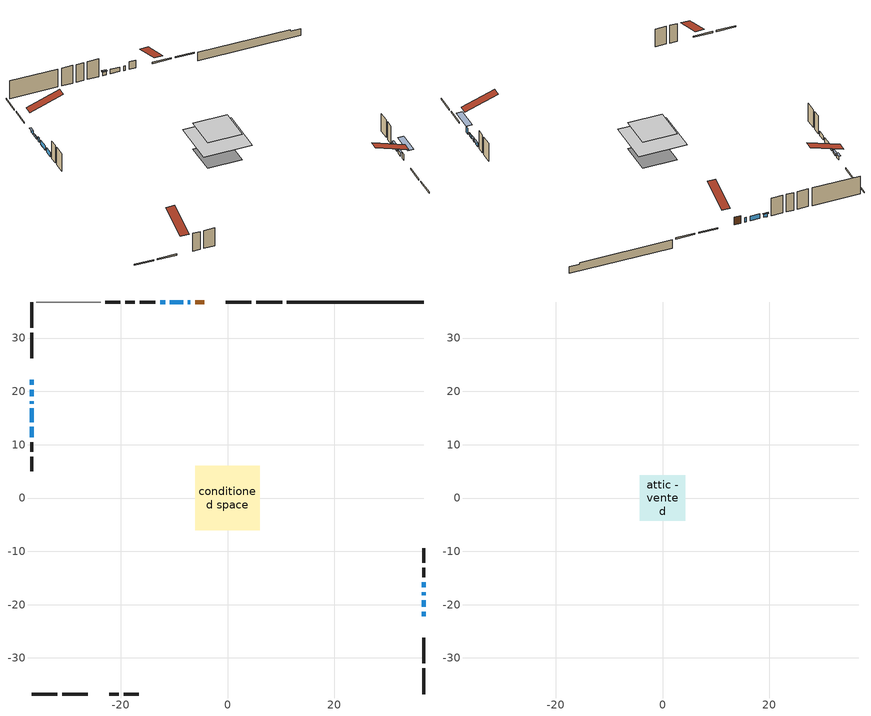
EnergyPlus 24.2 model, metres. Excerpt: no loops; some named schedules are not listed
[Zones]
conditioned space
 floor adiabatic (AdiabaticFloorConstruction): -6.07,-6.07 -6.07,6.07 6.07,6.07 6.07,-6.07 z3.05
 floor foundation (Slab1 construction): -4.29,-4.29 -4.29,4.29 4.29,4.29 4.29,-4.29 z-1.68
 wall outside (RimJoist1 construction): 10.22,36.75 5.42,36.75 / -36.75,-36.75 -31.95,-36.75 / -36.75,36.75 -36.75,31.95 / 36.75,-36.75 36.75,-31.95 z0.61:0.91
 wall outside (RimJoist2 construction): 4.5,36.75 -0.3,36.75 / -31.02,-36.75 -26.23,-36.75 / -36.75,31.02 -36.75,26.23 / 36.75,-31.02 36.75,-26.23 z0.61:0.91
 wall outside (AdiabaticWallConstruction 1): -4.37,36.75 -6.03,36.75 z0.61:2.64
 wall outside (AdiabaticWallConstruction): 36.75,-22.16 36.75,-21.35 z0.61:2.24; -36.75,22.16 -36.75,21.25 / 36.75,-20.42 36.75,-19.2 / 36.75,-18.27 36.75,-17.66 / 36.75,-16.73 36.75,-15.82 / -11.71,36.75 -12.63,36.75 z0.61:1.53; -36.75,20.32 -36.75,19.1 z0.61:1.07; -6.96,36.75 -7.42,36.75 / -36.75,18.17 -36.75,17.71 / -8.34,36.75 -10.78,36.75 / -36.75,16.79 -36.75,14.24 / -36.75,13.32 -36.75,11.41 z0.61:1.83
 wall outside (Wall2 construction): -17.38,36.75 -19.19,36.75 / -22.16,-36.75 -20.35,-36.75 / -36.75,10.48 -36.75,8.67 / 36.75,-14.89 36.75,-13.08 z0.61:5.49
 wall outside (Wall3 construction): -20.12,36.75 -22.88,36.75 / -19.43,-36.75 -16.66,-36.75 / -36.75,7.74 -36.75,4.98 / 36.75,-12.15 36.75,-9.39 z0.61:5.49
 wall foundation (FoundationWall1 construction): 11.15,36.75,-1.68 11.15,36.75,0.61 34.19,36.75,0.61 34.19,36.75,0.17 36.75,36.75,0.17 36.75,36.75,-1.68
 wall othersidecoefficients (Wall1 construction): -13.56,36.75 -16.45,36.75 z0.61:5.49
 wall adiabatic (Wall4 construction): -23.81,36.75 -35.82,36.75 z0.61:5.49
 window (WindowConstruction): 36.75,-22.16 36.75,-21.35 z0.61:2.23
 window (WindowConstruction 8): -36.75,22.16 -36.75,21.25 z0.61:1.52
 window (WindowConstruction 9): -36.75,20.32 -36.75,19.1 z0.61:1.07
 window (WindowConstruction 10): -6.96,36.75 -7.42,36.75 z0.61:1.83
 window (WindowConstruction 11): -36.75,18.17 -36.75,17.71 z0.61:1.83
 window (WindowConstruction 1): -8.34,36.75 -10.78,36.75 z0.61:1.83
 window (WindowConstruction 2): -36.75,16.78 -36.75,14.24 z0.61:1.83
 window (WindowConstruction 3): -36.75,13.31 -36.75,11.41 z0.61:1.83
 window (WindowConstruction 4): 36.75,-20.42 36.75,-19.2 z0.61:1.52
 window (WindowConstruction 5): 36.75,-18.27 36.75,-17.66 z0.61:1.52
 window (WindowConstruction 6): 36.75,-16.73 36.75,-15.82 z0.61:1.52
 window (WindowConstruction 7): -11.71,36.75 -12.63,36.75 z0.61:1.52
 door (Door): -4.37,36.75 -6.03,36.75 z0.61:2.64
 ceiling adiabatic (AdiabaticFloorConstruction): 6.07,-6.07 6.07,6.07 -6.07,6.07 -6.07,-6.07 z3.05
attic - vented
 floor to conditioned space (Floor1 construction Reversed): -4.29,-4.29 -4.29,4.29 4.29,4.29 4.29,-4.29 z5.49
 roof outside (Roof1 construction): -3.44,36.75,5.49 -3.44,28.39,8.28 -1.23,28.39,8.28 -1.23,36.75,5.49; -23.09,-36.75,5.49 -23.09,-28.39,8.28 -25.3,-28.39,8.28 -25.3,-36.75,5.49; -36.75,23.09,5.49 -28.39,23.09,8.28 -28.39,25.3,8.28 -36.75,25.3,5.49; 36.75,-23.09,5.49 28.39,-23.09,8.28 28.39,-25.3,8.28 36.75,-25.3,5.49
shading: 36.75,-18.86 36.75,-24.65 38.27,-24.65 38.27,-18.86 z4.72; -36.75,21.05 -36.75,22.36 -37.17,22.36 -37.17,21.05 z1.73; -36.75,18.9 -36.75,20.52 -37.17,20.52 -37.17,18.9 z1.27; 36.75,-19.15 36.75,-20.47 37.17,-20.47 37.17,-19.15 z1.57; 36.75,-17.46 36.75,-18.47 37.17,-18.47 37.17,-17.46 z1.73; 36.75,-15.62 36.75,-16.93 37.17,-16.93 37.17,-15.62 z1.73; -12.83,36.75 -11.51,36.75 -11.51,37.17 -12.83,37.17 z1.73
[Building]
Building 1: Terrain=Suburbs
[Site:Location]
Toronto City Centre_ON: Latitude {deg}=43.63; Longitude {deg}=-79.39; Time Zone {hr}=-5; Elevation {m}=77; Keep Site Location Information=Yes
[Site:GroundTemperature:Shallow]
5.01852, 3.26908, 3.12898, 3.95918, 7.29196, 10.6092, 13.4851, 15.3069, 15.4617, 13.9799, 11.1774, 7.9619
[Site:WaterMainsTemperature]
Calculation Method=Schedule; Temperature Schedule=mains temperature schedule
[Material] Roughness=Rough; Thermal Absorptance=0.9
Name | Thickness {m} | Conductivity {W/m-K} | Density {kg/m3} | Specific Heat {J/kg-K} | Solar Absorptance | Visible Absorptance
asphalt or fiberglass shingles | 0.00635 | 0.162714 | 1121.4 | 1465.45 | 0.4 | 0.4
ceiling loosefill ins | 0.0846667 | 0.0480833 | 16.02 | 1046.75 | 0.7 | 0.7
ceiling stud and cavity | 0.1397 | 0.0950146 | 65.682 | 1177.47 | 0.7 | 0.7
concrete 4.0 in. | 0.1016 | 1.803125 | 2242.8 | 837.4 | 0.7 | 0.7
concrete 8.0 in. | 0.2032 | 1.803125 | 2242.8 | 837.4 | 0.7 | 0.7
door material | 0.04445 | 0.053851 | 512.64 | 1214.23 | 0.7 | 0.7
exterior vertical ins | 0.00544733 | 0.029427 | 32.04 | 1214.23 | 0.7 | 0.7
floor covering | 0.0127 | 0.0433444 | 54.468 | 1339.84 | 0.6 | 0.6
floor rigid ins; wall rigid ins 2 | 0.512978 | 0.029427 | 32.04 | 1214.23 | 0.7 | 0.7
floor stud and cavity | 0.1397 | 1.75129 | 37.0049 | 1207.88 | 0.7 | 0.7
furniture material conditioned space 1 | 0.1524 | 0.115458 | 640.8 | 1214.23 | 0.6 | 0.6
gypsum board | 0.0127 | 0.160291 | 801 | 837.4 | 0.6 | 0.6
gypsum board 1 | 0.0127 | 0.160291 | 801 | 837.4 | 0.7 | 0.7
osb sheathing 0.5 in. | 0.0127 | 0.115458 | 512.64 | 1214.23 | 0.7 | 0.7
osb sheathing 0.75 in. | 0.01905 | 0.115458 | 512.64 | 1214.23 | 0.7 | 0.7
osb sheathing 2.0 in. | 0.0508 | 0.115458 | 512.64 | 1214.23 | 0.7 | 0.7
rim joist rigid ins; wall rigid ins 1 | 0.051816 | 0.029427 | 32.04 | 1214.23 | 0.7 | 0.7
rim joist stud and cavity | 0.0508 | 0.0406579 | 125.044 | 1163.47 | 0.6 | 0.6
rim joist stud and cavity 1 | 0.0508 | 0.0394892 | 125.044 | 1163.47 | 0.6 | 0.6
wall rigid ins | 0.051816 | 0.029427 | 32.04 | 1214.23 | 0.4 | 0.4
wall stud and cavity | 0.1397 | 0.195637 | 139.0536 | 1170.24 | 0.7 | 0.7
wall stud and cavity 1 | 0.1397 | 0.166679 | 139.0536 | 1170.24 | 0.7 | 0.7
wall stud and cavity 2 | 0.1397 | 0.16258 | 139.0536 | 1170.24 | 0.7 | 0.7
wall stud and cavity 3 | 0.1397 | 0.136663 | 139.0536 | 1170.24 | 0.7 | 0.7
wall stud and cavity 4 | 0.0889 | 0.380278 | 52.3479 | 1209.89 | 0.7 | 0.7
wall stud and cavity 5 | 0.0889 | 0.391764 | 83.0341 | 1211.67 | 0.7 | 0.7
wood siding | 0.0254 | 0.102417 | 544.68 | 1172.36 | 0.4 | 0.4
wood siding 1; wood siding 2; wood siding 3 | 0.0254 | 0.102417 | 544.68 | 1172.36 | 0.7 | 0.7
[WindowMaterial:SimpleGlazingSystem]
Name | U-Factor {W/m2-K} | Solar Heat Gain Coefficient
WindowMaterial | 2.93382 | 0.65
WindowMaterial 1 | 2.92076 | 0.67
WindowMaterial 2 | 2.89067 | 0.69
WindowMaterial 3 | 2.90089 | 0.68
WindowMaterial 4 | 2.93609 | 0.65
WindowMaterial 5 | 2.97868 | 0.61
WindowMaterial 6 | 2.95029 | 0.64
WindowMaterial 7 | 2.99912 | 0.59
[Construction]
AdiabaticFloorConstruction: floor stud and cavity, floor rigid ins, osb sheathing 0.75 in., floor covering
AdiabaticWallConstruction: wood siding 2, wall rigid ins 2, wall stud and cavity 4, gypsum board
AdiabaticWallConstruction 1: wood siding 3, wall rigid ins 2, wall stud and cavity 4, gypsum board
Door: door material
Floor1 construction Reversed: gypsum board, ceiling stud and cavity, ceiling loosefill ins
FoundationWall1 construction: concrete 8.0 in., gypsum board 1
furniture construction conditioned space 1: furniture material conditioned space 1
PartitionWallConstruction: gypsum board, wall stud and cavity 5, gypsum board
RimJoist1 construction: wood siding 1, rim joist rigid ins, osb sheathing 2.0 in., rim joist stud and cavity
RimJoist2 construction: wood siding 1, rim joist rigid ins, osb sheathing 2.0 in., rim joist stud and cavity 1
Roof1 construction: asphalt or fiberglass shingles
Slab1 construction: concrete 4.0 in.
Wall1 construction: wall rigid ins, osb sheathing 0.5 in., wall stud and cavity, gypsum board
Wall2 construction: wood siding, wall rigid ins 1, osb sheathing 0.5 in., wall stud and cavity 1, gypsum board
Wall3 construction: wood siding, wall rigid ins 1, osb sheathing 0.5 in., wall stud and cavity 2, gypsum board
Wall4 construction: wall rigid ins, osb sheathing 0.5 in., wall stud and cavity 3, gypsum board
WindowConstruction: WindowMaterial
WindowConstruction 1: WindowMaterial 1
WindowConstruction 10; WindowConstruction 11; WindowConstruction 5: WindowMaterial 5
WindowConstruction 2: WindowMaterial 2
WindowConstruction 3: WindowMaterial 3
WindowConstruction 4: WindowMaterial 4
WindowConstruction 6; WindowConstruction 7; WindowConstruction 8: WindowMaterial 6
WindowConstruction 9: WindowMaterial 7
[Zone] Multiplier=1; Part of Total Floor Area=Yes
Name | Volume {m3}
attic - vented | 33.394
conditioned space | 544.1
[Space]
Name | Zone | Volume {m3}
attic - vented 1 | attic - vented | 33.394
conditioned space 1 | conditioned space | 544.1
[ZoneInfiltration:EffectiveLeakageArea]
infil attic - vented 1: Zone or Space=attic - vented 1; Schedule=Always On Discrete; Effective Air Leakage Area {cm2}=3106.11; Stack Coefficient=0.000193911; Wind Coefficient=9.40852e-06
[ZoneMixing]
whole house fan mix: Zone or Space=attic - vented; Schedule=Always On Continuous; Design Flow Rate Calculation Method=Flow/Zone; Design Flow Rate {m3/s}=0; Source Zone or Space=conditioned space
[SurfaceProperty:ExposedFoundationPerimeter]
Slab1: Exposed Perimeter Calculation Method=TotalExposedPerimeter; Total Exposed Perimeter {m}=25.6
[SurfaceProperty:OtherSideCoefficients]
other non-freezing space: Combined Convective/Radiative Film Coefficient {W/m2-K}=8.35; Constant Temperature Coefficient=1; External Dry-Bulb Temperature Coefficient=0; Ground Temperature Coefficient=0; Wind Speed Coefficient=0; Zone Air Temperature Coefficient=0; Constant Temperature Schedule=other non-freezing space; Previous Other Side Temperature Coefficient=0
[InternalMass] Zone or ZoneList=conditioned space; Space or SpaceList=conditioned space 1
Name | Construction | Surface Area {m2}
furniture mass conditioned space 1 | furniture construction conditioned space 1 | 88.5202
partition wall mass | PartitionWallConstruction | 221.301
[Lights]
interior lighting: Zone or ZoneList or Space or SpaceList=conditioned space 1; Schedule=interior lighting schedule; Design Level Calculation Method=LightingLevel; Lighting Level {W}=343.2; Return Air Fraction=0; Fraction Radiant=0.6; Fraction Visible=0.2; Fraction Replaceable=1
[People]
occupants: Zone or ZoneList or Space or SpaceList=conditioned space 1; Number of People Schedule=occupants schedule; Number of People Calculation Method=People; Number of People=3; Fraction Radiant=0.314171; Sensible Heat Fraction=0.56303; Activity Level Schedule=occupants activity schedule; Carbon Dioxide Generation Rate {m3/s-W}=0; Enable ASHRAE 55 Comfort Warnings=No; Mean Radiant Temperature Calculation Type=EnclosureAveraged
[ElectricEquipment] Zone or ZoneList or Space or SpaceList=conditioned space 1; Design Level Calculation Method=EquipmentLevel
Name | Schedule | Design Level {W} | Fraction Latent | Fraction Radiant | Fraction Lost
clothes dryer | clothes dryer schedule | 140.772 | 0.015 | 0.081 | 0.85
clothes washer | clothes washer schedule | 32.1985 | 0.03 | 0.162 | 0.7
cooking range | cooking range schedule | 208.969 | 0.08 | 0.432 | 0.2
dishwasher | dishwasher schedule | 66.8632 | 0.3 | 0.18 | 0.4
fridge | fridge schedule | 72.9452 | 0 | 0.6 | 0
mech vent house fan | mech vent house fan schedule | 0 | 0 | 0 | 1
mech vent house fan cfis | mech vent house fan cfis schedule | 0 | 0 | 0 | 0
misc plug loads | misc plug loads schedule | 494.7 | 0.045 | 0.513 | 0.1
whole house fan | Always On Discrete | 0 | 0 | 0 | 1
[OtherEquipment] Zone or ZoneList or Space or SpaceList=conditioned space 1; Design Level Calculation Method=EquipmentLevel
Name | Fuel Type | Schedule | Design Level {W} | Fraction Latent | Fraction Radiant | Fraction Lost
clothes dryer 1 | Electricity | clothes dryer schedule | 0 | 0.015 | 0.081 | 0.85
cooking range 1 | Electricity | cooking range schedule | 0 | 0.08 | 0.432 | 0.2
general water use latent | None | general water use schedule | 59.3978 | 1 | 0 | 0
general water use sensible | None | general water use schedule | -58.539 | 0 | 0.6 | 0
mech vent house fan latent load | None | Always On Discrete | 0 | 1 | 0 | 0
mech vent house fan sensible load | None | Always On Discrete | 0 | 0 | 0 | 0
water heater energy adjustment1 | NaturalGas | Always On Discrete | 0.01 | 0 | 0 | 1
[ZoneInfiltration:DesignFlowRate] Zone or ZoneList or Space or SpaceList=conditioned space 1; Schedule=Always On Discrete; Design Flow Rate Calculation Method=Flow/Zone; Design Flow Rate {m3/s}=0
infil flow; natural vent flow; whole house fan flow
[AvailabilityManager:Scheduled]
central ac and furnace airloop Availability Manager: Schedule=Always On Discrete
[Foundation:Kiva]
Foundation Kiva 1: Initial Indoor Air Temperature {C}=18; Wall Height Above Grade {m}=0.609996; Wall Depth Below Slab {m}=0.2032; Custom Block Material Name 1=exterior vertical ins; Custom Block Depth 1 {m}=2.28999; Custom Block X Position 1 {m}=0.2159; Custom Block Z Position 1 {m}=0
[Foundation:Kiva:Settings]
Soil Conductivity {W/m-K}=0.849921; Soil Density {kg/m3}=1842.3; Soil Specific Heat {J/kg-K}=418.7; Ground Solar Absorptivity=0.9; Ground Thermal Absorptivity=0.9; Ground Surface Roughness {m}=0.03; Far-Field Width {m}=40; Deep-Ground Boundary Condition=ZeroFlux; Deep-Ground Depth {m}=40; Minimum Cell Dimension {m}=0.2; Maximum Cell Growth Coefficient=3; Simulation Timestep=Timestep
[Exterior:Lights]
exterior lighting: Schedule=exterior lighting schedule; Design Level {W}=75.6
[EnergyManagementSystem:GlobalVariable]
central_ac_and_furnace_airloop_Fan_RTF
infil_program_Qfan
infil_program_Qinf
natural_vent_program_Qnv
natural_vent_program_Qwhf
[EnergyManagementSystem:Sensor]
Name | Output:Variable or Output:Meter Index Key | Output:Variable or Output:Meter
airflow_gain | infil flow | Infiltration Sensible Heat Gain Energy
airflow_gain_1 | natural vent flow | Infiltration Sensible Heat Gain Energy
airflow_gain_2 | whole house fan flow | Infiltration Sensible Heat Gain Energy
airflow_loss | infil flow | Infiltration Sensible Heat Loss Energy
airflow_loss_1 | natural vent flow | Infiltration Sensible Heat Loss Energy
airflow_loss_2 | whole house fan flow | Infiltration Sensible Heat Loss Energy
clg_load_cond |  | Cooling:EnergyTransfer:Zone:CONDITIONED SPACE
clg_sp_s; clg_sp_s_1 | cooling setpoint | Schedule Value
clothes_dryer_exhaust_0_sch_s | clothes dryer exhaust 0 schedule | Schedule Value
cool_season | cooling season schedule | Schedule Value
htg_load_cond |  | Heating:EnergyTransfer:Zone:CONDITIONED SPACE
htg_sp_s; htg_sp_s_1 | heating setpoint | Schedule Value
ig_ee_conv | clothes dryer | Electric Equipment Convective Heating Energy
ig_ee_conv_2 | cooking range | Electric Equipment Convective Heating Energy
ig_ee_conv_4 | fridge | Electric Equipment Convective Heating Energy
ig_ee_conv_5 | misc plug loads | Electric Equipment Convective Heating Energy
ig_ee_conv_6 | whole house fan | Electric Equipment Convective Heating Energy
ig_ee_rad | clothes dryer | Electric Equipment Radiant Heating Energy
ig_ee_rad_2 | cooking range | Electric Equipment Radiant Heating Energy
ig_ee_rad_4 | fridge | Electric Equipment Radiant Heating Energy
ig_ee_rad_5 | misc plug loads | Electric Equipment Radiant Heating Energy
ig_ee_rad_6 | whole house fan | Electric Equipment Radiant Heating Energy
ig_lgt_conv | interior lighting | Lights Convective Heating Energy
ig_lgt_rad | interior lighting | Lights Radiant Heating Energy
ig_lgt_vis | interior lighting | Lights Visible Radiation Heating Energy
ig_oe_conv | clothes dryer 1 | Other Equipment Convective Heating Energy
ig_oe_conv_1 | cooking range 1 | Other Equipment Convective Heating Energy
ig_oe_conv_2 | general water use latent | Other Equipment Convective Heating Energy
ig_oe_conv_3 | general water use sensible | Other Equipment Convective Heating Energy
ig_oe_conv_4 | water heater energy adjustment1 | Other Equipment Convective Heating Energy
ig_oe_rad | clothes dryer 1 | Other Equipment Radiant Heating Energy
ig_oe_rad_1 | cooking range 1 | Other Equipment Radiant Heating Energy
ig_oe_rad_2 | general water use latent | Other Equipment Radiant Heating Energy
ig_oe_rad_3 | general water use sensible | Other Equipment Radiant Heating Energy
ig_oe_rad_4 | water heater energy adjustment1 | Other Equipment Radiant Heating Energy
ig_ppl_conv | occupants | People Convective Heating Energy
ig_ppl_rad | occupants | People Radiant Heating Energy
im_conv | furniture mass conditioned space 1 | Surface Inside Face Convection Heat Gain Energy
im_conv_1 | partition wall mass | Surface Inside Face Convection Heat Gain Energy
im_ig | furniture mass conditioned space 1 | Surface Inside Face Internal Gains Radiation Heat Gain Energy
im_ig_1 | partition wall mass | Surface Inside Face Internal Gains Radiation Heat Gain Energy
im_lgt | furniture mass conditioned space 1 | Surface Inside Face Lights Radiation Heat Gain Energy
im_lgt_1 | partition wall mass | Surface Inside Face Lights Radiation Heat Gain Energy
im_sol | furniture mass conditioned space 1 | Surface Inside Face Solar Radiation Heat Gain Energy
im_sol_1 | partition wall mass | Surface Inside Face Solar Radiation Heat Gain Energy
im_surf | furniture mass conditioned space 1 | Surface Inside Face Net Surface Thermal Radiation Heat Gain Energy
im_surf_1 | partition wall mass | Surface Inside Face Net Surface Thermal Radiation Heat Gain Energy
mv_conv | mech vent house fan | Electric Equipment Convective Heating Energy
mv_conv_1 | mech vent house fan cfis | Electric Equipment Convective Heating Energy
mv_conv_2 | mech vent house fan latent load | Other Equipment Convective Heating Energy
mv_conv_3 | mech vent house fan sensible load | Other Equipment Convective Heating Energy
mv_rad | mech vent house fan | Electric Equipment Radiant Heating Energy
mv_rad_1 | mech vent house fan cfis | Electric Equipment Radiant Heating Energy
mv_rad_2 | mech vent house fan latent load | Other Equipment Radiant Heating Energy
mv_rad_3 | mech vent house fan sensible load | Other Equipment Radiant Heating Energy
natural_vent_s | natural vent schedule | Schedule Value
oa_temp |  | Site Outdoor Air Drybulb Temperature
out_pb_s |  | Site Outdoor Air Barometric Pressure
out_wt_s |  | Site Outdoor Air Humidity Ratio
site_vw_s |  | Site Wind Speed
ss_back_out | Window1 | Surface Window Shortwave from Zone Back Out Window Heat Transfer Rate
ss_back_out_1 | Window10 | Surface Window Shortwave from Zone Back Out Window Heat Transfer Rate
ss_back_out_10 | Window8 | Surface Window Shortwave from Zone Back Out Window Heat Transfer Rate
ss_back_out_11 | Window9 | Surface Window Shortwave from Zone Back Out Window Heat Transfer Rate
ss_back_out_2 | Window11 | Surface Window Shortwave from Zone Back Out Window Heat Transfer Rate
ss_back_out_3 | Window12 | Surface Window Shortwave from Zone Back Out Window Heat Transfer Rate
ss_back_out_4 | Window13 | Surface Window Shortwave from Zone Back Out Window Heat Transfer Rate
ss_back_out_5 | Window2 | Surface Window Shortwave from Zone Back Out Window Heat Transfer Rate
ss_back_out_6 | Window4 | Surface Window Shortwave from Zone Back Out Window Heat Transfer Rate
ss_back_out_7 | Window5 | Surface Window Shortwave from Zone Back Out Window Heat Transfer Rate
ss_back_out_8 | Window6 | Surface Window Shortwave from Zone Back Out Window Heat Transfer Rate
ss_back_out_9 | Window7 | Surface Window Shortwave from Zone Back Out Window Heat Transfer Rate
ss_conv | Door1 | Surface Inside Face Convection Heat Gain Energy
ss_conv_1 | Window1 | Surface Inside Face Convection Heat Gain Energy
ss_conv_10 | Window7 | Surface Inside Face Convection Heat Gain Energy
ss_conv_11 | Window8 | Surface Inside Face Convection Heat Gain Energy
ss_conv_12 | Window9 | Surface Inside Face Convection Heat Gain Energy
ss_conv_2 | Window10 | Surface Inside Face Convection Heat Gain Energy
ss_conv_3 | Window11 | Surface Inside Face Convection Heat Gain Energy
ss_conv_4 | Window12 | Surface Inside Face Convection Heat Gain Energy
ss_conv_5 | Window13 | Surface Inside Face Convection Heat Gain Energy
ss_conv_6 | Window2 | Surface Inside Face Convection Heat Gain Energy
ss_conv_7 | Window4 | Surface Inside Face Convection Heat Gain Energy
ss_conv_8 | Window5 | Surface Inside Face Convection Heat Gain Energy
ss_conv_9 | Window6 | Surface Inside Face Convection Heat Gain Energy
ss_ig | Door1 | Surface Inside Face Internal Gains Radiation Heat Gain Energy
ss_ig_1 | Window1 | Surface Inside Face Internal Gains Radiation Heat Gain Energy
ss_ig_10 | Window7 | Surface Inside Face Internal Gains Radiation Heat Gain Energy
ss_ig_11 | Window8 | Surface Inside Face Internal Gains Radiation Heat Gain Energy
ss_ig_12 | Window9 | Surface Inside Face Internal Gains Radiation Heat Gain Energy
ss_ig_2 | Window10 | Surface Inside Face Internal Gains Radiation Heat Gain Energy
ss_ig_3 | Window11 | Surface Inside Face Internal Gains Radiation Heat Gain Energy
ss_ig_4 | Window12 | Surface Inside Face Internal Gains Radiation Heat Gain Energy
ss_ig_5 | Window13 | Surface Inside Face Internal Gains Radiation Heat Gain Energy
ss_ig_6 | Window2 | Surface Inside Face Internal Gains Radiation Heat Gain Energy
ss_ig_7 | Window4 | Surface Inside Face Internal Gains Radiation Heat Gain Energy
ss_ig_8 | Window5 | Surface Inside Face Internal Gains Radiation Heat Gain Energy
ss_ig_9 | Window6 | Surface Inside Face Internal Gains Radiation Heat Gain Energy
ss_lgt | Door1 | Surface Inside Face Lights Radiation Heat Gain Energy
ss_sol | Door1 | Surface Inside Face Solar Radiation Heat Gain Energy
ss_surf | Door1 | Surface Inside Face Net Surface Thermal Radiation Heat Gain Energy
ss_surf_1 | Window1 | Surface Inside Face Net Surface Thermal Radiation Heat Gain Energy
ss_surf_10 | Window7 | Surface Inside Face Net Surface Thermal Radiation Heat Gain Energy
ss_surf_11 | Window8 | Surface Inside Face Net Surface Thermal Radiation Heat Gain Energy
ss_surf_12 | Window9 | Surface Inside Face Net Surface Thermal Radiation Heat Gain Energy
ss_surf_2 | Window10 | Surface Inside Face Net Surface Thermal Radiation Heat Gain Energy
ss_surf_3 | Window11 | Surface Inside Face Net Surface Thermal Radiation Heat Gain Energy
ss_surf_4 | Window12 | Surface Inside Face Net Surface Thermal Radiation Heat Gain Energy
ss_surf_5 | Window13 | Surface Inside Face Net Surface Thermal Radiation Heat Gain Energy
ss_surf_6 | Window2 | Surface Inside Face Net Surface Thermal Radiation Heat Gain Energy
ss_surf_7 | Window4 | Surface Inside Face Net Surface Thermal Radiation Heat Gain Energy
ss_surf_8 | Window5 | Surface Inside Face Net Surface Thermal Radiation Heat Gain Energy
ss_surf_9 | Window6 | Surface Inside Face Net Surface Thermal Radiation Heat Gain Energy
ss_trans_in | Window1 | Surface Window Transmitted Solar Radiation Rate
ss_trans_in_1 | Window10 | Surface Window Transmitted Solar Radiation Rate
ss_trans_in_10 | Window8 | Surface Window Transmitted Solar Radiation Rate
ss_trans_in_11 | Window9 | Surface Window Transmitted Solar Radiation Rate
ss_trans_in_2 | Window11 | Surface Window Transmitted Solar Radiation Rate
ss_trans_in_3 | Window12 | Surface Window Transmitted Solar Radiation Rate
ss_trans_in_4 | Window13 | Surface Window Transmitted Solar Radiation Rate
ss_trans_in_5 | Window2 | Surface Window Transmitted Solar Radiation Rate
ss_trans_in_6 | Window4 | Surface Window Transmitted Solar Radiation Rate
ss_trans_in_7 | Window5 | Surface Window Transmitted Solar Radiation Rate
ss_trans_in_8 | Window6 | Surface Window Transmitted Solar Radiation Rate
ss_trans_in_9 | Window7 | Surface Window Transmitted Solar Radiation Rate
ss_trans_out | Window1 | Surface Inside Face Initial Transmitted Diffuse Transmitted Out Window Solar Radiation Rate
ss_trans_out_1 | Window10 | Surface Inside Face Initial Transmitted Diffuse Transmitted Out Window Solar Radiation Rate
ss_trans_out_10 | Window8 | Surface Inside Face Initial Transmitted Diffuse Transmitted Out Window Solar Radiation Rate
ss_trans_out_11 | Window9 | Surface Inside Face Initial Transmitted Diffuse Transmitted Out Window Solar Radiation Rate
ss_trans_out_2 | Window11 | Surface Inside Face Initial Transmitted Diffuse Transmitted Out Window Solar Radiation Rate
ss_trans_out_3 | Window12 | Surface Inside Face Initial Transmitted Diffuse Transmitted Out Window Solar Radiation Rate
ss_trans_out_4 | Window13 | Surface Inside Face Initial Transmitted Diffuse Transmitted Out Window Solar Radiation Rate
ss_trans_out_5 | Window2 | Surface Inside Face Initial Transmitted Diffuse Transmitted Out Window Solar Radiation Rate
ss_trans_out_6 | Window4 | Surface Inside Face Initial Transmitted Diffuse Transmitted Out Window Solar Radiation Rate
ss_trans_out_7 | Window5 | Surface Inside Face Initial Transmitted Diffuse Transmitted Out Window Solar Radiation Rate
ss_trans_out_8 | Window6 | Surface Inside Face Initial Transmitted Diffuse Transmitted Out Window Solar Radiation Rate
ss_trans_out_9 | Window7 | Surface Inside Face Initial Transmitted Diffuse Transmitted Out Window Solar Radiation Rate
s_conv | Floor1 | Surface Inside Face Convection Heat Gain Energy
s_conv_1 | FoundationWall1 | Surface Inside Face Convection Heat Gain Energy
